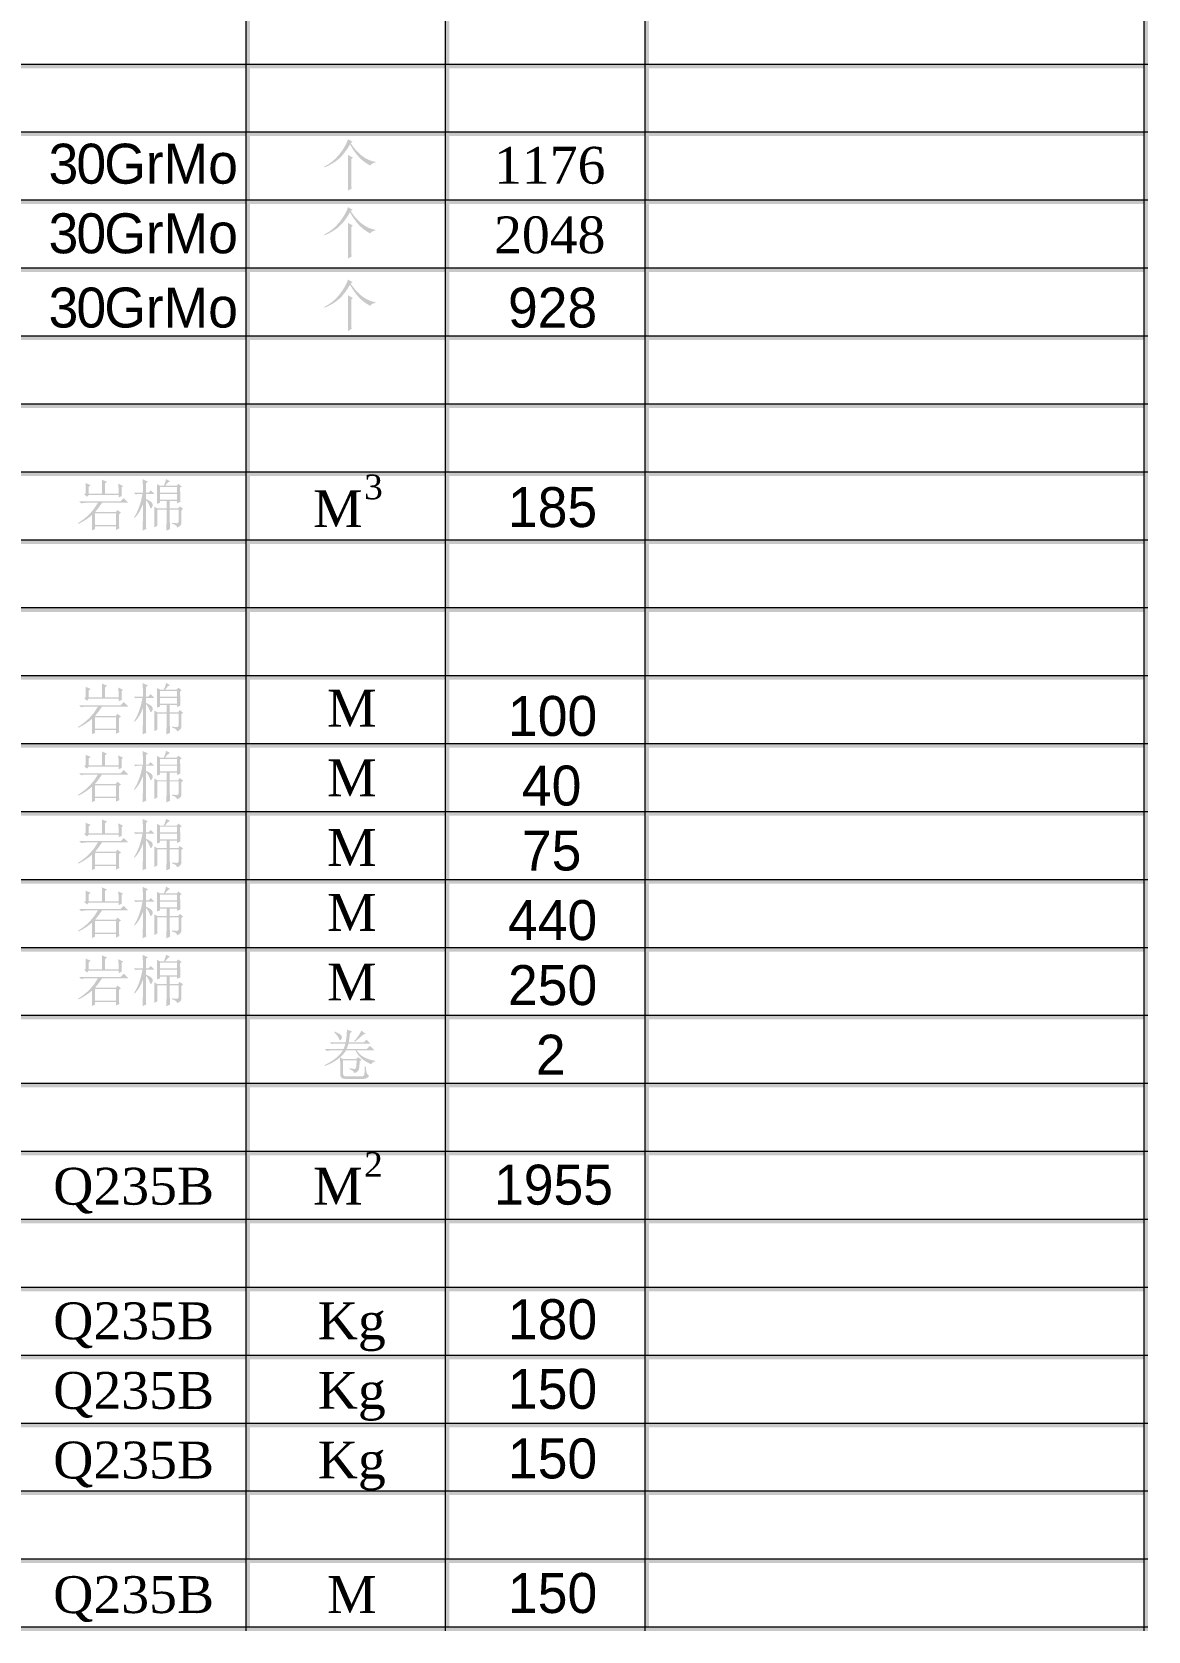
# Model space of a CAD drawing. Header units: millimetres. Extents: x 0 to 169, y 13 to 258.
# Drawn here: x 84.2 to 169, y 12.7 to 134.3 of the extents above; entities that cross this region are included whole.
import ezdxf

# ---------------------------------------------------------------- set-up
doc = ezdxf.new("R2010")
doc.units = ezdxf.units.MM

msp = doc.modelspace()

# ---------------------------------------------------------------- hatches: boundary and pattern name
h = msp.add_hatch(color=0)
h.dxf.hatch_style = 2
h.paths.add_polyline_path([(168.656, 12.706615), (168.994653, 12.706615), (168.994653, 258.105892), (168.656, 258.105892)])
h = msp.add_hatch(color=0)
h.dxf.hatch_style = 2
h.paths.add_polyline_path([(100.397028, 12.706615), (100.735691, 12.706615), (100.735691, 214.153309), (100.397028, 214.153309)])
h = msp.add_hatch(color=0)
h.dxf.hatch_style = 2
h.paths.add_polyline_path([(115.552361, 12.706615), (115.891024, 12.706615), (115.891024, 214.153309), (115.552361, 214.153309)])
h = msp.add_hatch(color=0)
h.dxf.hatch_style = 2
h.paths.add_polyline_path([(130.718278, 12.706615), (131.056941, 12.706615), (131.056941, 214.153309), (130.718278, 214.153309)])
h = msp.add_hatch(color=0)
h.dxf.hatch_style = 2
h.paths.add_polyline_path([(168.656, 12.706615), (168.994653, 12.706615), (168.994653, 214.153309), (168.656, 214.153309)])
h = msp.add_hatch(color=0)
h.dxf.hatch_style = 2
h.paths.add_polyline_path([(0.338667, 131.511587), (168.994667, 131.511587), (168.994667, 131.85025), (0.338667, 131.85025)])
h = msp.add_hatch(color=0)
h.dxf.hatch_style = 2
h.paths.add_polyline_path([(0.338667, 126.34692), (168.994667, 126.34692), (168.994667, 126.685583), (0.338667, 126.685583)])
h = msp.add_hatch(color=0)
h.paths.add_polyline_path([(108.164533, 122.191639), (108.171768, 122.497563), (108.176935, 122.753878), (108.180036, 122.960584), (108.181069, 123.117681), (108.181069, 124.209087), (108.176935, 124.535682), (108.164533, 124.920155), (108.561408, 124.705181), (108.429116, 124.605962), (108.429116, 122.952316), (108.445653, 122.357003)])
h.paths.add_polyline_path([(108.528335, 125.912342), (108.379507, 125.813123), (108.604902, 125.494883), (108.834949, 125.2185), (109.070162, 124.984492), (109.311061, 124.793375), (109.55282, 124.64136), (109.789929, 124.523969), (110.02187, 124.440683), (110.248127, 124.390988), (110.248127, 124.324842), (110.125137, 124.305205), (110.02075, 124.26283), (109.934968, 124.197718), (109.867788, 124.109868), (109.629043, 124.248361), (109.408901, 124.399256), (109.207363, 124.562554), (109.024429, 124.738253), (108.850796, 124.935657), (108.677163, 125.164067), (108.50353, 125.423483), (108.329898, 125.713905), (108.136628, 125.399712), (107.937157, 125.118592), (107.731484, 124.870545), (107.519611, 124.655571), (107.287067, 124.463335), (107.019383, 124.283501), (106.716559, 124.116069), (106.378595, 123.96104), (106.362059, 124.027186), (106.702176, 124.217355), (107.011804, 124.440597), (107.29146, 124.696912), (107.54166, 124.9863), (107.758615, 125.286024), (107.937846, 125.573345), (108.078836, 125.848263), (108.181069, 126.11078)])
h = msp.add_hatch(color=0)
h.dxf.hatch_style = 2
h.paths.add_polyline_path([(0.338667, 121.182253), (168.994667, 121.182253), (168.994667, 121.520917), (0.338667, 121.520917)])
h = msp.add_hatch(color=0)
h.paths.add_polyline_path([(108.164533, 117.026972), (108.171768, 117.332897), (108.176935, 117.589212), (108.180036, 117.795918), (108.181069, 117.953014), (108.181069, 119.04442), (108.176935, 119.371015), (108.164533, 119.755488), (108.561408, 119.540514), (108.429116, 119.441295), (108.429116, 117.787649), (108.445653, 117.192337)])
h.paths.add_polyline_path([(108.528335, 120.747675), (108.379507, 120.648457), (108.604902, 120.330216), (108.834949, 120.053833), (109.070162, 119.819825), (109.311061, 119.628708), (109.55282, 119.476693), (109.789929, 119.359302), (110.02187, 119.276017), (110.248127, 119.226321), (110.248127, 119.160175), (110.125137, 119.140538), (110.02075, 119.098164), (109.934968, 119.033051), (109.867788, 118.945201), (109.629043, 119.083694), (109.408901, 119.234589), (109.207363, 119.397887), (109.024429, 119.573587), (108.850796, 119.770991), (108.677163, 119.999401), (108.50353, 120.258816), (108.329898, 120.549238), (108.136628, 120.235045), (107.937157, 119.953925), (107.731484, 119.705878), (107.519611, 119.490905), (107.287067, 119.298668), (107.019383, 119.118834), (106.716559, 118.951403), (106.378595, 118.796373), (106.362059, 118.862519), (106.702176, 119.052688), (107.011804, 119.275931), (107.29146, 119.532246), (107.54166, 119.821634), (107.758615, 120.121357), (107.937846, 120.408678), (108.078836, 120.683597), (108.181069, 120.946113)])
h = msp.add_hatch(color=0)
h.dxf.hatch_style = 2
h.paths.add_polyline_path([(0.338667, 116.017587), (168.994667, 116.017587), (168.994667, 116.35625), (0.338667, 116.35625)])
h = msp.add_hatch(color=0)
h.paths.add_polyline_path([(108.164533, 111.523639), (108.171768, 111.829563), (108.176935, 112.085878), (108.180036, 112.292584), (108.181069, 112.449681), (108.181069, 113.541087), (108.176935, 113.867682), (108.164533, 114.252155), (108.561408, 114.037181), (108.429116, 113.937962), (108.429116, 112.284316), (108.445653, 111.689003)])
h.paths.add_polyline_path([(108.528335, 115.244342), (108.379507, 115.145123), (108.604902, 114.826883), (108.834949, 114.5505), (109.070162, 114.316492), (109.311061, 114.125375), (109.55282, 113.97336), (109.789929, 113.855969), (110.02187, 113.772683), (110.248127, 113.722988), (110.248127, 113.656842), (110.125137, 113.637205), (110.02075, 113.59483), (109.934968, 113.529718), (109.867788, 113.441868), (109.629043, 113.580361), (109.408901, 113.731256), (109.207363, 113.894554), (109.024429, 114.070253), (108.850796, 114.267657), (108.677163, 114.496067), (108.50353, 114.755483), (108.329898, 115.045905), (108.136628, 114.731712), (107.937157, 114.450592), (107.731484, 114.202545), (107.519611, 113.987571), (107.287067, 113.795335), (107.019383, 113.615501), (106.716559, 113.448069), (106.378595, 113.29304), (106.362059, 113.359186), (106.702176, 113.549355), (107.011804, 113.772597), (107.29146, 114.028912), (107.54166, 114.3183), (107.758615, 114.618024), (107.937846, 114.905345), (108.078836, 115.180263), (108.181069, 115.44278)])
h = msp.add_hatch(color=0)
h.dxf.hatch_style = 2
h.paths.add_polyline_path([(0.338667, 110.85292), (168.994667, 110.85292), (168.994667, 111.191583), (0.338667, 111.191583)])
h = msp.add_hatch(color=0)
h.dxf.hatch_style = 2
h.paths.add_polyline_path([(0.338667, 105.688253), (168.994667, 105.688253), (168.994667, 106.026917), (0.338667, 106.026917)])
h = msp.add_hatch(color=0)
h.dxf.hatch_style = 2
h.paths.add_polyline_path([(0.338667, 100.513003), (168.994667, 100.513003), (168.994667, 100.851677), (0.338667, 100.851677)])
h = msp.add_hatch(color=0)
h.paths.add_polyline_path([(89.462681, 100.227253), (89.859556, 100.061889), (89.710727, 99.946134), (89.710727, 99.16892), (90.735988, 99.16892), (90.734954, 99.396296), (90.731854, 99.598868), (90.726686, 99.776635), (90.719451, 99.929597), (91.083253, 99.747696), (90.967498, 99.648477), (90.967498, 99.477945), (90.967498, 99.346687), (90.967498, 99.254703), (90.967498, 99.201993), (90.971632, 99.115177), (90.984035, 98.987019), (90.735988, 98.871264), (90.735988, 99.069701), (88.470493, 99.069701), (88.338201, 98.920873), (88.123227, 99.119311), (88.238983, 99.201993), (88.237949, 99.449006), (88.234849, 99.66088), (88.229681, 99.837613), (88.222446, 99.979207), (88.619321, 99.813842), (88.470493, 99.698087), (88.470493, 99.16892), (89.479217, 99.16892), (89.478183, 99.501716), (89.475083, 99.789037), (89.469915, 100.030883)])
h.paths.add_polyline_path([(87.742889, 98.573608), (90.884816, 98.573608), (91.132863, 98.821655), (91.480128, 98.474389), (89.479217, 98.474389), (89.222902, 98.106453), (88.95005, 97.763321), (90.521014, 97.763321), (90.653306, 97.928686), (90.917889, 97.713712), (90.769061, 97.597957), (90.770094, 97.233121), (90.773195, 96.932364), (90.778363, 96.695686), (90.785597, 96.523087), (90.53755, 96.407332), (90.53755, 96.688451), (88.95005, 96.688451), (88.95005, 96.473477), (88.702003, 96.374259), (88.714406, 96.630574), (88.71854, 96.83728), (88.71854, 97.548347), (88.505633, 97.369547), (88.263787, 97.196947), (87.993003, 97.030549), (87.69328, 96.870352), (87.64367, 96.919962), (87.898004, 97.088427), (88.132185, 97.263093), (88.346728, 97.443961), (88.542151, 97.63103), (88.884594, 98.032039), (89.165024, 98.474389), (88.288592, 98.474389), (88.081886, 98.461987), (87.891717, 98.42478)])
h.paths.add_polyline_path([(88.95005, 97.664102), (88.95005, 96.78767), (90.53755, 96.78767), (90.53755, 97.664102)])
h = msp.add_hatch(color=0)
h.paths.add_polyline_path([(94.655128, 100.111498), (94.569346, 100.071191), (94.477362, 99.999877), (94.379176, 99.897558), (94.27479, 99.764233), (95.151222, 99.764233), (95.283514, 99.913061), (95.531561, 99.714623), (95.415806, 99.615405), (95.41994, 99.09864), (95.432342, 98.540535), (95.184295, 98.441316), (95.184295, 98.606681), (94.622056, 98.606681), (94.622056, 98.044441), (95.266977, 98.044441), (95.382733, 98.209806), (95.647316, 98.011368), (95.515024, 97.895613), (95.515024, 96.969571), (95.494354, 96.846581), (95.432342, 96.742195), (95.328989, 96.656412), (95.184295, 96.589233), (95.153289, 96.68225), (95.076808, 96.762865), (94.954852, 96.831078), (94.78742, 96.886889), (94.78742, 96.953035), (94.917731, 96.938565), (95.027888, 96.92823), (95.118408, 96.922029), (95.189807, 96.919962), (95.243465, 96.934431), (95.280069, 96.977839), (95.299103, 97.050186), (95.30005, 97.151472), (95.30005, 97.945222), (94.622056, 97.945222), (94.638592, 96.473477), (94.374009, 96.357722), (94.390545, 97.945222), (93.679477, 97.945222), (93.679477, 96.721524), (93.447967, 96.605769), (93.460369, 97.043985), (93.464503, 97.432592), (93.447967, 98.176733), (93.679477, 98.044441), (94.390545, 98.044441), (94.390545, 98.606681), (93.894451, 98.606681), (93.894451, 98.474389), (93.646405, 98.391707), (93.662941, 99.119311), (93.658807, 99.495515), (93.646405, 99.896524), (93.894451, 99.764233), (94.175571, 99.764233), (94.241717, 99.920295), (94.291326, 100.057755), (94.324399, 100.176611), (94.340936, 100.276863)])
h.paths.add_polyline_path([(93.894451, 99.665014), (93.894451, 99.235066), (95.184295, 99.235066), (95.184295, 99.665014)])
h.paths.add_polyline_path([(93.894451, 99.135847), (93.894451, 98.705899), (95.184295, 98.705899), (95.184295, 99.135847)])
h.paths.add_polyline_path([(92.819582, 97.283764), (92.820615, 97.147338), (92.823716, 96.969571), (92.828883, 96.750463), (92.836118, 96.490014), (92.571535, 96.357722), (92.583937, 97.345776), (92.588071, 98.358634), (92.461981, 98.057877), (92.31522, 97.783992), (92.147788, 97.536978), (91.959686, 97.316837), (91.910076, 97.34991), (92.117816, 97.715779), (92.294549, 98.135391), (92.440277, 98.608748), (92.554998, 99.135847), (92.17466, 99.135847), (92.025832, 99.102774), (91.89354, 99.235066), (92.588071, 99.235066), (92.583937, 99.714623), (92.571535, 100.260326), (92.96841, 100.078425), (92.819582, 99.96267), (92.819582, 99.235066), (93.001483, 99.235066), (93.183384, 99.416967), (93.464503, 99.135847), (92.819582, 99.135847), (92.819582, 98.755509), (92.956094, 98.691516), (93.068317, 98.632174), (93.15677, 98.578), (93.221969, 98.52951), (93.303962, 98.433737), (93.332212, 98.325561), (93.319809, 98.238744), (93.282602, 98.14366), (93.237127, 98.069246), (93.19992, 98.044441), (93.175115, 98.054776), (93.150311, 98.085782), (93.125506, 98.137459), (93.100701, 98.209806), (92.98908, 98.441316), (92.819582, 98.672826)])
h = msp.add_hatch(color=0)
h.dxf.hatch_style = 2
h.paths.add_polyline_path([(0.338667, 95.348337), (168.994667, 95.348337), (168.994667, 95.687011), (0.338667, 95.687011)])
h = msp.add_hatch(color=0)
h.dxf.hatch_style = 2
h.paths.add_polyline_path([(0.338667, 90.18367), (168.994667, 90.18367), (168.994667, 90.522344), (0.338667, 90.522344)])
h = msp.add_hatch(color=0)
h.dxf.hatch_style = 2
h.paths.add_polyline_path([(0.338667, 85.019003), (168.994667, 85.019003), (168.994667, 85.357656), (0.338667, 85.357656)])
h = msp.add_hatch(color=0)
h.paths.add_polyline_path([(89.462681, 84.733253), (89.859556, 84.567889), (89.710727, 84.452134), (89.710727, 83.67492), (90.735988, 83.67492), (90.734954, 83.902296), (90.731854, 84.104868), (90.726686, 84.282635), (90.719451, 84.435597), (91.083253, 84.253696), (90.967498, 84.154477), (90.967498, 83.983945), (90.967498, 83.852687), (90.967498, 83.760703), (90.967498, 83.707993), (90.971632, 83.621177), (90.984035, 83.493019), (90.735988, 83.377264), (90.735988, 83.575701), (88.470493, 83.575701), (88.338201, 83.426873), (88.123227, 83.625311), (88.238983, 83.707993), (88.237949, 83.955006), (88.234849, 84.16688), (88.229681, 84.343613), (88.222446, 84.485207), (88.619321, 84.319842), (88.470493, 84.204087), (88.470493, 83.67492), (89.479217, 83.67492), (89.478183, 84.007716), (89.475083, 84.295037), (89.469915, 84.536883)])
h.paths.add_polyline_path([(87.742889, 83.079608), (90.884816, 83.079608), (91.132863, 83.327655), (91.480128, 82.980389), (89.479217, 82.980389), (89.222902, 82.612453), (88.95005, 82.269321), (90.521014, 82.269321), (90.653306, 82.434686), (90.917889, 82.219712), (90.769061, 82.103957), (90.770094, 81.739121), (90.773195, 81.438364), (90.778363, 81.201686), (90.785597, 81.029087), (90.53755, 80.913332), (90.53755, 81.194451), (88.95005, 81.194451), (88.95005, 80.979477), (88.702003, 80.880259), (88.714406, 81.136574), (88.71854, 81.34328), (88.71854, 82.054347), (88.505633, 81.875547), (88.263787, 81.702947), (87.993003, 81.536549), (87.69328, 81.376352), (87.64367, 81.425962), (87.898004, 81.594427), (88.132185, 81.769093), (88.346728, 81.949961), (88.542151, 82.13703), (88.884594, 82.538039), (89.165024, 82.980389), (88.288592, 82.980389), (88.081886, 82.967987), (87.891717, 82.93078)])
h.paths.add_polyline_path([(88.95005, 82.170102), (88.95005, 81.29367), (90.53755, 81.29367), (90.53755, 82.170102)])
h = msp.add_hatch(color=0)
h.paths.add_polyline_path([(94.655128, 84.617498), (94.569346, 84.577191), (94.477362, 84.505877), (94.379176, 84.403558), (94.27479, 84.270233), (95.151222, 84.270233), (95.283514, 84.419061), (95.531561, 84.220623), (95.415806, 84.121405), (95.41994, 83.60464), (95.432342, 83.046535), (95.184295, 82.947316), (95.184295, 83.112681), (94.622056, 83.112681), (94.622056, 82.550441), (95.266977, 82.550441), (95.382733, 82.715806), (95.647316, 82.517368), (95.515024, 82.401613), (95.515024, 81.475571), (95.494354, 81.352581), (95.432342, 81.248195), (95.328989, 81.162412), (95.184295, 81.095233), (95.153289, 81.18825), (95.076808, 81.268865), (94.954852, 81.337078), (94.78742, 81.392889), (94.78742, 81.459035), (94.917731, 81.444565), (95.027888, 81.43423), (95.118408, 81.428029), (95.189807, 81.425962), (95.243465, 81.440431), (95.280069, 81.483839), (95.299103, 81.556186), (95.30005, 81.657472), (95.30005, 82.451222), (94.622056, 82.451222), (94.638592, 80.979477), (94.374009, 80.863722), (94.390545, 82.451222), (93.679477, 82.451222), (93.679477, 81.227524), (93.447967, 81.111769), (93.460369, 81.549985), (93.464503, 81.938592), (93.447967, 82.682733), (93.679477, 82.550441), (94.390545, 82.550441), (94.390545, 83.112681), (93.894451, 83.112681), (93.894451, 82.980389), (93.646405, 82.897707), (93.662941, 83.625311), (93.658807, 84.001515), (93.646405, 84.402524), (93.894451, 84.270233), (94.175571, 84.270233), (94.241717, 84.426295), (94.291326, 84.563755), (94.324399, 84.682611), (94.340936, 84.782863)])
h.paths.add_polyline_path([(93.894451, 84.171014), (93.894451, 83.741066), (95.184295, 83.741066), (95.184295, 84.171014)])
h.paths.add_polyline_path([(93.894451, 83.641847), (93.894451, 83.211899), (95.184295, 83.211899), (95.184295, 83.641847)])
h.paths.add_polyline_path([(92.819582, 81.789764), (92.820615, 81.653338), (92.823716, 81.475571), (92.828883, 81.256463), (92.836118, 80.996014), (92.571535, 80.863722), (92.583937, 81.851776), (92.588071, 82.864634), (92.461981, 82.563877), (92.31522, 82.289992), (92.147788, 82.042978), (91.959686, 81.822837), (91.910076, 81.85591), (92.117816, 82.221779), (92.294549, 82.641391), (92.440277, 83.114748), (92.554998, 83.641847), (92.17466, 83.641847), (92.025832, 83.608774), (91.89354, 83.741066), (92.588071, 83.741066), (92.583937, 84.220623), (92.571535, 84.766326), (92.96841, 84.584425), (92.819582, 84.46867), (92.819582, 83.741066), (93.001483, 83.741066), (93.183384, 83.922967), (93.464503, 83.641847), (92.819582, 83.641847), (92.819582, 83.261509), (92.956094, 83.197516), (93.068317, 83.138174), (93.15677, 83.084), (93.221969, 83.03551), (93.303962, 82.939737), (93.332212, 82.831561), (93.319809, 82.744744), (93.282602, 82.64966), (93.237127, 82.575246), (93.19992, 82.550441), (93.175115, 82.560776), (93.150311, 82.591782), (93.125506, 82.643459), (93.100701, 82.715806), (92.98908, 82.947316), (92.819582, 83.178826)])
h = msp.add_hatch(color=0)
h.dxf.hatch_style = 2
h.paths.add_polyline_path([(0.338667, 79.854337), (168.994667, 79.854337), (168.994667, 80.193011), (0.338667, 80.193011)])
h = msp.add_hatch(color=0)
h.paths.add_polyline_path([(89.462681, 79.568587), (89.859556, 79.403222), (89.710727, 79.287467), (89.710727, 78.510253), (90.735988, 78.510253), (90.734954, 78.73763), (90.731854, 78.940201), (90.726686, 79.117968), (90.719451, 79.270931), (91.083253, 79.08903), (90.967498, 78.989811), (90.967498, 78.819279), (90.967498, 78.68802), (90.967498, 78.596036), (90.967498, 78.543326), (90.971632, 78.45651), (90.984035, 78.328352), (90.735988, 78.212597), (90.735988, 78.411035), (88.470493, 78.411035), (88.338201, 78.262207), (88.123227, 78.460644), (88.238983, 78.543326), (88.237949, 78.79034), (88.234849, 79.002213), (88.229681, 79.178947), (88.222446, 79.32054), (88.619321, 79.155175), (88.470493, 79.03942), (88.470493, 78.510253), (89.479217, 78.510253), (89.478183, 78.84305), (89.475083, 79.130371), (89.469915, 79.372216)])
h.paths.add_polyline_path([(87.742889, 77.914941), (90.884816, 77.914941), (91.132863, 78.162988), (91.480128, 77.815722), (89.479217, 77.815722), (89.222902, 77.447786), (88.95005, 77.104655), (90.521014, 77.104655), (90.653306, 77.270019), (90.917889, 77.055045), (90.769061, 76.93929), (90.770094, 76.574454), (90.773195, 76.273697), (90.778363, 76.037019), (90.785597, 75.86442), (90.53755, 75.748665), (90.53755, 76.029785), (88.95005, 76.029785), (88.95005, 75.814811), (88.702003, 75.715592), (88.714406, 75.971907), (88.71854, 76.178613), (88.71854, 76.889681), (88.505633, 76.71088), (88.263787, 76.538281), (87.993003, 76.371883), (87.69328, 76.211686), (87.64367, 76.261295), (87.898004, 76.42976), (88.132185, 76.604427), (88.346728, 76.785294), (88.542151, 76.972363), (88.884594, 77.373372), (89.165024, 77.815722), (88.288592, 77.815722), (88.081886, 77.80332), (87.891717, 77.766113)])
h.paths.add_polyline_path([(88.95005, 77.005436), (88.95005, 76.129003), (90.53755, 76.129003), (90.53755, 77.005436)])
h = msp.add_hatch(color=0)
h.paths.add_polyline_path([(94.655128, 79.452832), (94.569346, 79.412524), (94.477362, 79.341211), (94.379176, 79.238891), (94.27479, 79.105566), (95.151222, 79.105566), (95.283514, 79.254394), (95.531561, 79.055957), (95.415806, 78.956738), (95.41994, 78.439974), (95.432342, 77.881868), (95.184295, 77.782649), (95.184295, 77.948014), (94.622056, 77.948014), (94.622056, 77.385774), (95.266977, 77.385774), (95.382733, 77.551139), (95.647316, 77.352701), (95.515024, 77.236946), (95.515024, 76.310905), (95.494354, 76.187915), (95.432342, 76.083528), (95.328989, 75.997745), (95.184295, 75.930566), (95.153289, 76.023584), (95.076808, 76.104199), (94.954852, 76.172412), (94.78742, 76.228222), (94.78742, 76.294368), (94.917731, 76.279899), (95.027888, 76.269563), (95.118408, 76.263362), (95.189807, 76.261295), (95.243465, 76.275765), (95.280069, 76.319173), (95.299103, 76.39152), (95.30005, 76.492806), (95.30005, 77.286556), (94.622056, 77.286556), (94.638592, 75.814811), (94.374009, 75.699056), (94.390545, 77.286556), (93.679477, 77.286556), (93.679477, 76.062858), (93.447967, 75.947102), (93.460369, 76.385319), (93.464503, 76.773925), (93.447967, 77.518066), (93.679477, 77.385774), (94.390545, 77.385774), (94.390545, 77.948014), (93.894451, 77.948014), (93.894451, 77.815722), (93.646405, 77.73304), (93.662941, 78.460644), (93.658807, 78.836849), (93.646405, 79.237858), (93.894451, 79.105566), (94.175571, 79.105566), (94.241717, 79.261629), (94.291326, 79.399088), (94.324399, 79.517944), (94.340936, 79.618196)])
h.paths.add_polyline_path([(93.894451, 79.006347), (93.894451, 78.576399), (95.184295, 78.576399), (95.184295, 79.006347)])
h.paths.add_polyline_path([(93.894451, 78.477181), (93.894451, 78.047233), (95.184295, 78.047233), (95.184295, 78.477181)])
h.paths.add_polyline_path([(92.819582, 76.625097), (92.820615, 76.488671), (92.823716, 76.310905), (92.828883, 76.091796), (92.836118, 75.831347), (92.571535, 75.699056), (92.583937, 76.687109), (92.588071, 77.699967), (92.461981, 77.39921), (92.31522, 77.125325), (92.147788, 76.878312), (91.959686, 76.65817), (91.910076, 76.691243), (92.117816, 77.057112), (92.294549, 77.476725), (92.440277, 77.950081), (92.554998, 78.477181), (92.17466, 78.477181), (92.025832, 78.444108), (91.89354, 78.576399), (92.588071, 78.576399), (92.583937, 79.055957), (92.571535, 79.60166), (92.96841, 79.419759), (92.819582, 79.304003), (92.819582, 78.576399), (93.001483, 78.576399), (93.183384, 78.7583), (93.464503, 78.477181), (92.819582, 78.477181), (92.819582, 78.096842), (92.956094, 78.032849), (93.068317, 77.973508), (93.15677, 77.919333), (93.221969, 77.870844), (93.303962, 77.77507), (93.332212, 77.666894), (93.319809, 77.580078), (93.282602, 77.484993), (93.237127, 77.410579), (93.19992, 77.385774), (93.175115, 77.39611), (93.150311, 77.427115), (93.125506, 77.478792), (93.100701, 77.551139), (92.98908, 77.782649), (92.819582, 78.01416)])
h = msp.add_hatch(color=0)
h.dxf.hatch_style = 2
h.paths.add_polyline_path([(0.338667, 74.68967), (168.994667, 74.68967), (168.994667, 75.028344), (0.338667, 75.028344)])
h = msp.add_hatch(color=0)
h.paths.add_polyline_path([(89.462681, 74.40392), (89.859556, 74.238556), (89.710727, 74.1228), (89.710727, 73.345587), (90.735988, 73.345587), (90.734954, 73.572963), (90.731854, 73.775535), (90.726686, 73.953302), (90.719451, 74.106264), (91.083253, 73.924363), (90.967498, 73.825144), (90.967498, 73.654612), (90.967498, 73.523354), (90.967498, 73.43137), (90.967498, 73.37866), (90.971632, 73.291843), (90.984035, 73.163686), (90.735988, 73.047931), (90.735988, 73.246368), (88.470493, 73.246368), (88.338201, 73.09754), (88.123227, 73.295977), (88.238983, 73.37866), (88.237949, 73.625673), (88.234849, 73.837546), (88.229681, 74.01428), (88.222446, 74.155873), (88.619321, 73.990509), (88.470493, 73.874753), (88.470493, 73.345587), (89.479217, 73.345587), (89.478183, 73.678383), (89.475083, 73.965704), (89.469915, 74.20755)])
h.paths.add_polyline_path([(87.742889, 72.750274), (90.884816, 72.750274), (91.132863, 72.998321), (91.480128, 72.651056), (89.479217, 72.651056), (89.222902, 72.283119), (88.95005, 71.939988), (90.521014, 71.939988), (90.653306, 72.105352), (90.917889, 71.890378), (90.769061, 71.774623), (90.770094, 71.409788), (90.773195, 71.109031), (90.778363, 70.872353), (90.785597, 70.699753), (90.53755, 70.583998), (90.53755, 70.865118), (88.95005, 70.865118), (88.95005, 70.650144), (88.702003, 70.550925), (88.714406, 70.80724), (88.71854, 71.013946), (88.71854, 71.725014), (88.505633, 71.546213), (88.263787, 71.373614), (87.993003, 71.207216), (87.69328, 71.047019), (87.64367, 71.096628), (87.898004, 71.265094), (88.132185, 71.43976), (88.346728, 71.620627), (88.542151, 71.807696), (88.884594, 72.208705), (89.165024, 72.651056), (88.288592, 72.651056), (88.081886, 72.638653), (87.891717, 72.601446)])
h.paths.add_polyline_path([(88.95005, 71.840769), (88.95005, 70.964337), (90.53755, 70.964337), (90.53755, 71.840769)])
h = msp.add_hatch(color=0)
h.paths.add_polyline_path([(94.655128, 74.288165), (94.569346, 74.247857), (94.477362, 74.176544), (94.379176, 74.074225), (94.27479, 73.940899), (95.151222, 73.940899), (95.283514, 74.089727), (95.531561, 73.89129), (95.415806, 73.792071), (95.41994, 73.275307), (95.432342, 72.717201), (95.184295, 72.617983), (95.184295, 72.783347), (94.622056, 72.783347), (94.622056, 72.221108), (95.266977, 72.221108), (95.382733, 72.386472), (95.647316, 72.188035), (95.515024, 72.07228), (95.515024, 71.146238), (95.494354, 71.023248), (95.432342, 70.918862), (95.328989, 70.833079), (95.184295, 70.765899), (95.153289, 70.858917), (95.076808, 70.939532), (94.954852, 71.007745), (94.78742, 71.063556), (94.78742, 71.129701), (94.917731, 71.115232), (95.027888, 71.104897), (95.118408, 71.098696), (95.189807, 71.096628), (95.243465, 71.111098), (95.280069, 71.154506), (95.299103, 71.226853), (95.30005, 71.328139), (95.30005, 72.121889), (94.622056, 72.121889), (94.638592, 70.650144), (94.374009, 70.534389), (94.390545, 72.121889), (93.679477, 72.121889), (93.679477, 70.898191), (93.447967, 70.782436), (93.460369, 71.220652), (93.464503, 71.609259), (93.447967, 72.353399), (93.679477, 72.221108), (94.390545, 72.221108), (94.390545, 72.783347), (93.894451, 72.783347), (93.894451, 72.651056), (93.646405, 72.568373), (93.662941, 73.295977), (93.658807, 73.672182), (93.646405, 74.073191), (93.894451, 73.940899), (94.175571, 73.940899), (94.241717, 74.096962), (94.291326, 74.234421), (94.324399, 74.353277), (94.340936, 74.45353)])
h.paths.add_polyline_path([(93.894451, 73.841681), (93.894451, 73.411733), (95.184295, 73.411733), (95.184295, 73.841681)])
h.paths.add_polyline_path([(93.894451, 73.312514), (93.894451, 72.882566), (95.184295, 72.882566), (95.184295, 73.312514)])
h.paths.add_polyline_path([(92.819582, 71.460431), (92.820615, 71.324005), (92.823716, 71.146238), (92.828883, 70.92713), (92.836118, 70.666681), (92.571535, 70.534389), (92.583937, 71.522442), (92.588071, 72.5353), (92.461981, 72.234544), (92.31522, 71.960658), (92.147788, 71.713645), (91.959686, 71.493503), (91.910076, 71.526576), (92.117816, 71.892446), (92.294549, 72.312058), (92.440277, 72.785414), (92.554998, 73.312514), (92.17466, 73.312514), (92.025832, 73.279441), (91.89354, 73.411733), (92.588071, 73.411733), (92.583937, 73.89129), (92.571535, 74.436993), (92.96841, 74.255092), (92.819582, 74.139337), (92.819582, 73.411733), (93.001483, 73.411733), (93.183384, 73.593634), (93.464503, 73.312514), (92.819582, 73.312514), (92.819582, 72.932175), (92.956094, 72.868183), (93.068317, 72.808841), (93.15677, 72.754667), (93.221969, 72.706177), (93.303962, 72.610403), (93.332212, 72.502227), (93.319809, 72.415411), (93.282602, 72.320326), (93.237127, 72.245912), (93.19992, 72.221108), (93.175115, 72.231443), (93.150311, 72.262449), (93.125506, 72.314125), (93.100701, 72.386472), (92.98908, 72.617983), (92.819582, 72.849493)])
h = msp.add_hatch(color=0)
h.dxf.hatch_style = 2
h.paths.add_polyline_path([(0.338667, 69.525003), (168.994667, 69.525003), (168.994667, 69.863677), (0.338667, 69.863677)])
h = msp.add_hatch(color=0)
h.paths.add_polyline_path([(94.655128, 69.123498), (94.569346, 69.083191), (94.477362, 69.011877), (94.379176, 68.909558), (94.27479, 68.776233), (95.151222, 68.776233), (95.283514, 68.925061), (95.531561, 68.726623), (95.415806, 68.627405), (95.41994, 68.11064), (95.432342, 67.552535), (95.184295, 67.453316), (95.184295, 67.618681), (94.622056, 67.618681), (94.622056, 67.056441), (95.266977, 67.056441), (95.382733, 67.221806), (95.647316, 67.023368), (95.515024, 66.907613), (95.515024, 65.981571), (95.494354, 65.858581), (95.432342, 65.754195), (95.328989, 65.668412), (95.184295, 65.601233), (95.153289, 65.69425), (95.076808, 65.774865), (94.954852, 65.843078), (94.78742, 65.898889), (94.78742, 65.965035), (94.917731, 65.950565), (95.027888, 65.94023), (95.118408, 65.934029), (95.189807, 65.931962), (95.243465, 65.946431), (95.280069, 65.989839), (95.299103, 66.062186), (95.30005, 66.163472), (95.30005, 66.957222), (94.622056, 66.957222), (94.638592, 65.485477), (94.374009, 65.369722), (94.390545, 66.957222), (93.679477, 66.957222), (93.679477, 65.733524), (93.447967, 65.617769), (93.460369, 66.055985), (93.464503, 66.444592), (93.447967, 67.188733), (93.679477, 67.056441), (94.390545, 67.056441), (94.390545, 67.618681), (93.894451, 67.618681), (93.894451, 67.486389), (93.646405, 67.403707), (93.662941, 68.131311), (93.658807, 68.507515), (93.646405, 68.908524), (93.894451, 68.776233), (94.175571, 68.776233), (94.241717, 68.932295), (94.291326, 69.069755), (94.324399, 69.188611), (94.340936, 69.288863)])
h.paths.add_polyline_path([(93.894451, 68.677014), (93.894451, 68.247066), (95.184295, 68.247066), (95.184295, 68.677014)])
h.paths.add_polyline_path([(93.894451, 68.147847), (93.894451, 67.717899), (95.184295, 67.717899), (95.184295, 68.147847)])
h.paths.add_polyline_path([(92.819582, 66.295764), (92.820615, 66.159338), (92.823716, 65.981571), (92.828883, 65.762463), (92.836118, 65.502014), (92.571535, 65.369722), (92.583937, 66.357776), (92.588071, 67.370634), (92.461981, 67.069877), (92.31522, 66.795992), (92.147788, 66.548978), (91.959686, 66.328837), (91.910076, 66.36191), (92.117816, 66.727779), (92.294549, 67.147391), (92.440277, 67.620748), (92.554998, 68.147847), (92.17466, 68.147847), (92.025832, 68.114774), (91.89354, 68.247066), (92.588071, 68.247066), (92.583937, 68.726623), (92.571535, 69.272326), (92.96841, 69.090425), (92.819582, 68.97467), (92.819582, 68.247066), (93.001483, 68.247066), (93.183384, 68.428967), (93.464503, 68.147847), (92.819582, 68.147847), (92.819582, 67.767509), (92.956094, 67.703516), (93.068317, 67.644174), (93.15677, 67.59), (93.221969, 67.54151), (93.303962, 67.445737), (93.332212, 67.337561), (93.319809, 67.250744), (93.282602, 67.15566), (93.237127, 67.081246), (93.19992, 67.056441), (93.175115, 67.066776), (93.150311, 67.097782), (93.125506, 67.149459), (93.100701, 67.221806), (92.98908, 67.453316), (92.819582, 67.684826)])
h = msp.add_hatch(color=0)
h.paths.add_polyline_path([(89.462681, 69.239253), (89.859556, 69.073889), (89.710727, 68.958134), (89.710727, 68.18092), (90.735988, 68.18092), (90.734954, 68.408296), (90.731854, 68.610868), (90.726686, 68.788635), (90.719451, 68.941597), (91.083253, 68.759696), (90.967498, 68.660477), (90.967498, 68.489945), (90.967498, 68.358687), (90.967498, 68.266703), (90.967498, 68.213993), (90.971632, 68.127177), (90.984035, 67.999019), (90.735988, 67.883264), (90.735988, 68.081701), (88.470493, 68.081701), (88.338201, 67.932873), (88.123227, 68.131311), (88.238983, 68.213993), (88.237949, 68.461006), (88.234849, 68.67288), (88.229681, 68.849613), (88.222446, 68.991207), (88.619321, 68.825842), (88.470493, 68.710087), (88.470493, 68.18092), (89.479217, 68.18092), (89.478183, 68.513716), (89.475083, 68.801037), (89.469915, 69.042883)])
h.paths.add_polyline_path([(87.742889, 67.585608), (90.884816, 67.585608), (91.132863, 67.833655), (91.480128, 67.486389), (89.479217, 67.486389), (89.222902, 67.118453), (88.95005, 66.775321), (90.521014, 66.775321), (90.653306, 66.940686), (90.917889, 66.725712), (90.769061, 66.609957), (90.770094, 66.245121), (90.773195, 65.944364), (90.778363, 65.707686), (90.785597, 65.535087), (90.53755, 65.419332), (90.53755, 65.700451), (88.95005, 65.700451), (88.95005, 65.485477), (88.702003, 65.386259), (88.714406, 65.642574), (88.71854, 65.84928), (88.71854, 66.560347), (88.505633, 66.381547), (88.263787, 66.208947), (87.993003, 66.042549), (87.69328, 65.882352), (87.64367, 65.931962), (87.898004, 66.100427), (88.132185, 66.275093), (88.346728, 66.455961), (88.542151, 66.64303), (88.884594, 67.044039), (89.165024, 67.486389), (88.288592, 67.486389), (88.081886, 67.473987), (87.891717, 67.43678)])
h.paths.add_polyline_path([(88.95005, 66.676102), (88.95005, 65.79967), (90.53755, 65.79967), (90.53755, 66.676102)])
h = msp.add_hatch(color=0)
h.dxf.hatch_style = 2
h.paths.add_polyline_path([(0.338667, 64.360337), (168.994667, 64.360337), (168.994667, 64.698989), (0.338667, 64.698989)])
h = msp.add_hatch(color=0)
h.paths.add_polyline_path([(89.462681, 64.074587), (89.859556, 63.909222), (89.710727, 63.793467), (89.710727, 63.016253), (90.735988, 63.016253), (90.734954, 63.24363), (90.731854, 63.446201), (90.726686, 63.623968), (90.719451, 63.776931), (91.083253, 63.59503), (90.967498, 63.495811), (90.967498, 63.325279), (90.967498, 63.19402), (90.967498, 63.102036), (90.967498, 63.049326), (90.971632, 62.96251), (90.984035, 62.834352), (90.735988, 62.718597), (90.735988, 62.917035), (88.470493, 62.917035), (88.338201, 62.768207), (88.123227, 62.966644), (88.238983, 63.049326), (88.237949, 63.29634), (88.234849, 63.508213), (88.229681, 63.684947), (88.222446, 63.82654), (88.619321, 63.661175), (88.470493, 63.54542), (88.470493, 63.016253), (89.479217, 63.016253), (89.478183, 63.34905), (89.475083, 63.636371), (89.469915, 63.878216)])
h.paths.add_polyline_path([(87.742889, 62.420941), (90.884816, 62.420941), (91.132863, 62.668988), (91.480128, 62.321722), (89.479217, 62.321722), (89.222902, 61.953786), (88.95005, 61.610655), (90.521014, 61.610655), (90.653306, 61.776019), (90.917889, 61.561045), (90.769061, 61.44529), (90.770094, 61.080454), (90.773195, 60.779697), (90.778363, 60.543019), (90.785597, 60.37042), (90.53755, 60.254665), (90.53755, 60.535785), (88.95005, 60.535785), (88.95005, 60.320811), (88.702003, 60.221592), (88.714406, 60.477907), (88.71854, 60.684613), (88.71854, 61.395681), (88.505633, 61.21688), (88.263787, 61.044281), (87.993003, 60.877883), (87.69328, 60.717686), (87.64367, 60.767295), (87.898004, 60.93576), (88.132185, 61.110427), (88.346728, 61.291294), (88.542151, 61.478363), (88.884594, 61.879372), (89.165024, 62.321722), (88.288592, 62.321722), (88.081886, 62.30932), (87.891717, 62.272113)])
h.paths.add_polyline_path([(88.95005, 61.511436), (88.95005, 60.635003), (90.53755, 60.635003), (90.53755, 61.511436)])
h = msp.add_hatch(color=0)
h.paths.add_polyline_path([(94.655128, 63.958832), (94.569346, 63.918524), (94.477362, 63.847211), (94.379176, 63.744891), (94.27479, 63.611566), (95.151222, 63.611566), (95.283514, 63.760394), (95.531561, 63.561957), (95.415806, 63.462738), (95.41994, 62.945974), (95.432342, 62.387868), (95.184295, 62.288649), (95.184295, 62.454014), (94.622056, 62.454014), (94.622056, 61.891774), (95.266977, 61.891774), (95.382733, 62.057139), (95.647316, 61.858701), (95.515024, 61.742946), (95.515024, 60.816905), (95.494354, 60.693915), (95.432342, 60.589528), (95.328989, 60.503745), (95.184295, 60.436566), (95.153289, 60.529584), (95.076808, 60.610199), (94.954852, 60.678412), (94.78742, 60.734222), (94.78742, 60.800368), (94.917731, 60.785899), (95.027888, 60.775563), (95.118408, 60.769362), (95.189807, 60.767295), (95.243465, 60.781765), (95.280069, 60.825173), (95.299103, 60.89752), (95.30005, 60.998806), (95.30005, 61.792556), (94.622056, 61.792556), (94.638592, 60.320811), (94.374009, 60.205056), (94.390545, 61.792556), (93.679477, 61.792556), (93.679477, 60.568858), (93.447967, 60.453102), (93.460369, 60.891319), (93.464503, 61.279925), (93.447967, 62.024066), (93.679477, 61.891774), (94.390545, 61.891774), (94.390545, 62.454014), (93.894451, 62.454014), (93.894451, 62.321722), (93.646405, 62.23904), (93.662941, 62.966644), (93.658807, 63.342849), (93.646405, 63.743858), (93.894451, 63.611566), (94.175571, 63.611566), (94.241717, 63.767629), (94.291326, 63.905088), (94.324399, 64.023944), (94.340936, 64.124196)])
h.paths.add_polyline_path([(93.894451, 63.512347), (93.894451, 63.082399), (95.184295, 63.082399), (95.184295, 63.512347)])
h.paths.add_polyline_path([(93.894451, 62.983181), (93.894451, 62.553233), (95.184295, 62.553233), (95.184295, 62.983181)])
h.paths.add_polyline_path([(92.819582, 61.131097), (92.820615, 60.994671), (92.823716, 60.816905), (92.828883, 60.597796), (92.836118, 60.337347), (92.571535, 60.205056), (92.583937, 61.193109), (92.588071, 62.205967), (92.461981, 61.90521), (92.31522, 61.631325), (92.147788, 61.384312), (91.959686, 61.16417), (91.910076, 61.197243), (92.117816, 61.563112), (92.294549, 61.982725), (92.440277, 62.456081), (92.554998, 62.983181), (92.17466, 62.983181), (92.025832, 62.950108), (91.89354, 63.082399), (92.588071, 63.082399), (92.583937, 63.561957), (92.571535, 64.10766), (92.96841, 63.925759), (92.819582, 63.810003), (92.819582, 63.082399), (93.001483, 63.082399), (93.183384, 63.2643), (93.464503, 62.983181), (92.819582, 62.983181), (92.819582, 62.602842), (92.956094, 62.538849), (93.068317, 62.479508), (93.15677, 62.425333), (93.221969, 62.376844), (93.303962, 62.28107), (93.332212, 62.172894), (93.319809, 62.086078), (93.282602, 61.990993), (93.237127, 61.916579), (93.19992, 61.891774), (93.175115, 61.90211), (93.150311, 61.933115), (93.125506, 61.984792), (93.100701, 62.057139), (92.98908, 62.288649), (92.819582, 62.52016)])
h = msp.add_hatch(color=0)
h.dxf.hatch_style = 2
h.paths.add_polyline_path([(0.338667, 59.19567), (168.994667, 59.19567), (168.994667, 59.534344), (0.338667, 59.534344)])
h = msp.add_hatch(color=0)
h.paths.add_polyline_path([(108.296825, 55.491503), (108.424982, 55.468852), (108.528335, 55.450851), (108.606883, 55.438018), (108.660627, 55.43087), (108.731596, 55.447406), (108.781894, 55.513552), (108.800411, 55.583746), (108.814278, 55.703032), (108.822977, 55.870895), (108.825991, 56.086816), (107.800731, 56.086816), (107.800731, 55.094628), (107.8152, 54.993343), (107.858609, 54.920996), (107.930956, 54.877587), (108.032241, 54.863118), (109.255939, 54.863118), (109.322171, 54.883789), (109.372383, 54.929264), (109.407093, 54.999544), (109.426816, 55.094628), (109.446798, 55.330273), (109.454377, 55.607259), (109.537059, 55.607259), (109.547394, 55.446114), (109.561864, 55.310291), (109.580467, 55.200307), (109.603205, 55.116677), (109.673485, 55.000233), (109.785106, 54.929264), (109.716893, 54.826945), (109.62801, 54.751497), (109.518456, 54.702921), (109.388231, 54.681217), (107.933023, 54.681217), (107.781094, 54.704988), (107.672573, 54.776302), (107.607461, 54.895157), (107.585757, 55.061556), (107.585757, 55.706477), (107.581623, 55.975195), (107.56922, 56.318326), (107.800731, 56.186035), (108.809455, 56.186035), (108.941747, 56.334863), (109.20633, 56.119889), (109.057502, 56.02067), (109.051301, 55.765475), (109.032697, 55.562472), (109.001691, 55.41218), (108.958283, 55.315115), (108.83426, 55.194536), (108.660627, 55.111165), (108.630654, 55.199015), (108.557274, 55.280664), (108.440485, 55.356111), (108.280288, 55.425358)])
h.paths.add_polyline_path([(107.122736, 58.236556), (107.155809, 58.286165), (107.382152, 58.176611), (107.54855, 58.079459), (107.655003, 57.99471), (107.701512, 57.922363), (107.710469, 57.799028), (107.673951, 57.696365), (107.623653, 57.62953), (107.585757, 57.60817), (107.540282, 57.637109), (107.503075, 57.723925), (107.448298, 57.830379), (107.366649, 57.951302), (107.258128, 58.086694)])
h.paths.add_polyline_path([(108.329898, 58.153873), (108.288556, 57.798339), (108.230679, 57.459342), (109.388231, 57.459342), (109.586668, 57.65778), (109.884325, 57.360123), (108.214142, 57.360123), (108.135594, 57.116211), (108.065314, 56.946712), (109.603205, 56.946712), (109.851252, 57.194759), (110.198517, 56.847493), (108.825991, 56.847493), (108.948034, 56.690483), (109.082995, 56.550526), (109.231393, 56.428139), (109.393743, 56.323839), (109.574524, 56.235902), (109.777527, 56.161919), (110.002233, 56.101372), (110.248127, 56.053743), (110.248127, 56.004134), (110.142707, 55.978295), (110.057957, 55.933854), (109.993879, 55.870808), (109.95047, 55.78916), (109.616296, 55.951079), (109.277988, 56.17501), (109.117705, 56.313417), (108.975508, 56.471978), (108.850882, 56.650175), (108.743309, 56.847493), (108.032241, 56.847493), (107.920706, 56.683248), (107.784883, 56.521587), (107.625289, 56.363027), (107.442441, 56.208083), (107.232549, 56.059169), (106.991133, 55.918006), (106.717679, 55.784078), (106.411668, 55.656868), (106.395132, 55.723014), (106.660835, 55.862626), (106.896049, 56.000689), (107.10129, 56.137717), (107.277076, 56.274229), (107.56991, 56.55466), (107.800731, 56.847493), (106.957372, 56.847493), (106.750666, 56.835091), (106.560497, 56.797884), (106.411668, 56.946712), (107.833804, 56.946712), (107.912352, 57.141015), (107.982632, 57.360123), (107.122736, 57.360123), (106.924299, 57.32705), (106.792007, 57.459342), (107.999168, 57.459342), (108.04051, 57.703944), (108.065314, 57.911339), (108.081851, 58.138026), (108.098387, 58.434993), (108.495262, 58.269628)])
h.paths.add_polyline_path([(109.520523, 58.104264), (109.338622, 58.054655), (109.049234, 57.785937), (108.710236, 57.508951), (108.64409, 57.542024), (108.827025, 57.753898), (108.978954, 57.95957), (109.099876, 58.159041), (109.189793, 58.352311)])
h = msp.add_hatch(color=0)
h.dxf.hatch_style = 2
h.paths.add_polyline_path([(0.338667, 54.031003), (168.994667, 54.031003), (168.994667, 54.369677), (0.338667, 54.369677)])
h = msp.add_hatch(color=0)
h.dxf.hatch_style = 2
h.paths.add_polyline_path([(0.338667, 48.866337), (168.994667, 48.866337), (168.994667, 49.205011), (0.338667, 49.205011)])
h = msp.add_hatch(color=0)
h.dxf.hatch_style = 2
h.paths.add_polyline_path([(0.338667, 43.694615), (168.994667, 43.694615), (168.994667, 44.033288), (0.338667, 44.033288)])
h = msp.add_hatch(color=0)
h.dxf.hatch_style = 2
h.paths.add_polyline_path([(0.338667, 38.529948), (168.994667, 38.529948), (168.994667, 38.8686), (0.338667, 38.8686)])
h = msp.add_hatch(color=0)
h.dxf.hatch_style = 2
h.paths.add_polyline_path([(0.338667, 33.365281), (168.994667, 33.365281), (168.994667, 33.703955), (0.338667, 33.703955)])
h = msp.add_hatch(color=0)
h.dxf.hatch_style = 2
h.paths.add_polyline_path([(0.338667, 28.200615), (168.994667, 28.200615), (168.994667, 28.539288), (0.338667, 28.539288)])
h = msp.add_hatch(color=0)
h.dxf.hatch_style = 2
h.paths.add_polyline_path([(0.338667, 23.035948), (168.994667, 23.035948), (168.994667, 23.374622), (0.338667, 23.374622)])
h = msp.add_hatch(color=0)
h.dxf.hatch_style = 2
h.paths.add_polyline_path([(0.338667, 17.871281), (168.994667, 17.871281), (168.994667, 18.209934), (0.338667, 18.209934)])
h = msp.add_hatch(color=0)
h.dxf.hatch_style = 2
h.paths.add_polyline_path([(0, 12.706615), (168.994667, 12.706615), (168.994667, 13.045267), (0, 13.045267)])
h = msp.add_hatch(color=0)
h.dxf.hatch_style = 2
h.paths.add_polyline_path([(0.338667, 12.706615), (168.994667, 12.706615), (168.994667, 13.045267), (0.338667, 13.045267)])

# ---------------------------------------------------------------- linework, layer by layer
at = {"color": 0, "lineweight": 0}
for points in [[(168.677167, 258.084726), (168.677167, 12.727781)], [(100.418194, 214.132142), (100.418194, 12.727781)], [(115.573528, 214.132142), (115.573528, 12.727781)], [(130.739444, 214.132142), (130.739444, 12.727781)], [(0.359833, 131.829087), (168.9735, 131.829087)], [(0.359833, 126.66442), (168.9735, 126.66442)], [(0.359833, 121.499753), (168.9735, 121.499753)], [(0.359833, 116.335087), (168.9735, 116.335087)], [(0.359833, 111.17042), (168.9735, 111.17042)], [(0.359833, 106.005753), (168.9735, 106.005753)], [(0.359833, 100.830503), (168.9735, 100.830503)], [(0.359833, 95.665837), (168.9735, 95.665837)], [(0.359833, 90.50117), (168.9735, 90.50117)], [(0.359833, 85.336503), (168.9735, 85.336503)], [(0.359833, 80.171837), (168.9735, 80.171837)], [(0.359833, 75.00717), (168.9735, 75.00717)], [(0.359833, 69.842503), (168.9735, 69.842503)], [(0.359833, 64.677837), (168.9735, 64.677837)], [(0.359833, 59.51317), (168.9735, 59.51317)], [(0.359833, 54.348503), (168.9735, 54.348503)], [(0.359833, 49.183837), (168.9735, 49.183837)], [(0.359833, 44.012115), (168.9735, 44.012115)], [(0.359833, 38.847448), (168.9735, 38.847448)], [(0.359833, 33.682781), (168.9735, 33.682781)], [(0.359833, 28.518115), (168.9735, 28.518115)], [(0.359833, 23.353448), (168.9735, 23.353448)], [(0.359833, 18.188781), (168.9735, 18.188781)], [(0.021167, 13.024115), (168.9735, 13.024115)], [(0.359833, 13.024115), (168.9735, 13.024115)]]:
    msp.add_lwpolyline(points, dxfattribs=at)

# ---------------------------------------------------------------- texts
at = {"color": 0, "attachment_point": 1}
for s, insert, char_height in [('{\\fËÎÌå|b0|i0|c0;3}', (85.414556, 125.770481), 3.039533), ('{\\fËÎÌå|b0|i0|c0;0}', (87.531222, 125.770481), 3.039533), ('{\\fËÎÌå|b0|i0|c0;GrMo}', (89.647889, 125.770481), 3.039533), ('{\\fTimes New Roman|b0|i0|c0;1176}', (119.281222, 125.533415), 2.802467), ('{\\fËÎÌå|b0|i0|c0;3}', (85.414556, 120.478815), 3.039533), ('{\\fËÎÌå|b0|i0|c0;0}', (87.531222, 120.478815), 3.039533), ('{\\fËÎÌå|b0|i0|c0;GrMo}', (89.647889, 120.478815), 3.039533), ('{\\fTimes New Roman|b0|i0|c0;2048}', (119.281222, 120.241748), 2.802467), ('{\\fËÎÌå|b0|i0|c0;3}', (85.414556, 114.83437), 3.039533), ('{\\fËÎÌå|b0|i0|c0;0}', (87.531222, 114.83437), 3.039533), ('{\\fËÎÌå|b0|i0|c0;GrMo}', (89.647889, 114.83437), 3.039533), ('{\\fËÎÌå|b0|i0|c0;928}', (120.339556, 114.83437), 3.039533), ('{\\fTimes New Roman|b0|i0|c0;3}', (109.403444, 100.619712), 1.877653), ('{\\fËÎÌå|b0|i0|c0;185}', (120.339556, 99.664926), 3.039533), ('{\\fTimes New Roman|b0|i0|c0;M}', (105.522889, 99.427859), 2.802467), ('{\\fTimes New Roman|b0|i0|c0;M}', (106.581222, 84.258415), 2.802467), ('{\\fËÎÌå|b0|i0|c0;100}', (120.339556, 83.789926), 3.039533), ('{\\fTimes New Roman|b0|i0|c0;M}', (106.581222, 78.966748), 2.802467), ('{\\fËÎÌå|b0|i0|c0;40}', (121.397889, 78.498259), 3.039533), ('{\\fTimes New Roman|b0|i0|c0;M}', (106.581222, 73.675081), 2.802467), ('{\\fËÎÌå|b0|i0|c0;75}', (121.397889, 73.55937), 3.039533), ('{\\fTimes New Roman|b0|i0|c0;M}', (106.581222, 68.736192), 2.802467), ('{\\fËÎÌå|b0|i0|c0;440}', (120.339556, 68.267703), 3.039533), ('{\\fTimes New Roman|b0|i0|c0;M}', (106.581222, 63.444526), 2.802467), ('{\\fËÎÌå|b0|i0|c0;250}', (120.339556, 63.328815), 3.039533), ('{\\fËÎÌå|b0|i0|c0;2}', (122.456222, 58.037148), 3.039533), ('{\\fTimes New Roman|b0|i0|c0;2}', (109.403444, 49.114156), 1.877653), ('{\\fTimes New Roman|b0|i0|c0;Q235B}', (85.767333, 47.922303), 2.802467), ('{\\fTimes New Roman|b0|i0|c0;M}', (105.522889, 47.922303), 2.802467), ('{\\fËÎÌå|b0|i0|c0;1955}', (119.281222, 48.15937), 3.039533), ('{\\fTimes New Roman|b0|i0|c0;Q235B}', (85.767333, 37.691748), 2.802467), ('{\\fTimes New Roman|b0|i0|c0;Kg}', (105.875667, 37.691748), 2.802467), ('{\\fËÎÌå|b0|i0|c0;180}', (120.339556, 37.928815), 3.039533), ('{\\fTimes New Roman|b0|i0|c0;Q235B}', (85.767333, 32.400081), 2.802467), ('{\\fTimes New Roman|b0|i0|c0;Kg}', (105.875667, 32.400081), 2.802467), ('{\\fËÎÌå|b0|i0|c0;150}', (120.339556, 32.637148), 3.039533), ('{\\fTimes New Roman|b0|i0|c0;Q235B}', (85.767333, 27.108415), 2.802467), ('{\\fTimes New Roman|b0|i0|c0;Kg}', (105.875667, 27.108415), 2.802467), ('{\\fËÎÌå|b0|i0|c0;150}', (120.339556, 27.345481), 3.039533), ('{\\fËÎÌå|b0|i0|c0;150}', (120.339556, 17.114926), 3.039533), ('{\\fTimes New Roman|b0|i0|c0;Q235B}', (85.767333, 16.877859), 2.802467), ('{\\fTimes New Roman|b0|i0|c0;M}', (106.581222, 16.877859), 2.802467)]:
    msp.add_mtext(s, dxfattribs=dict(at, insert=insert, char_height=char_height))

doc.saveas('drawing.dxf')
